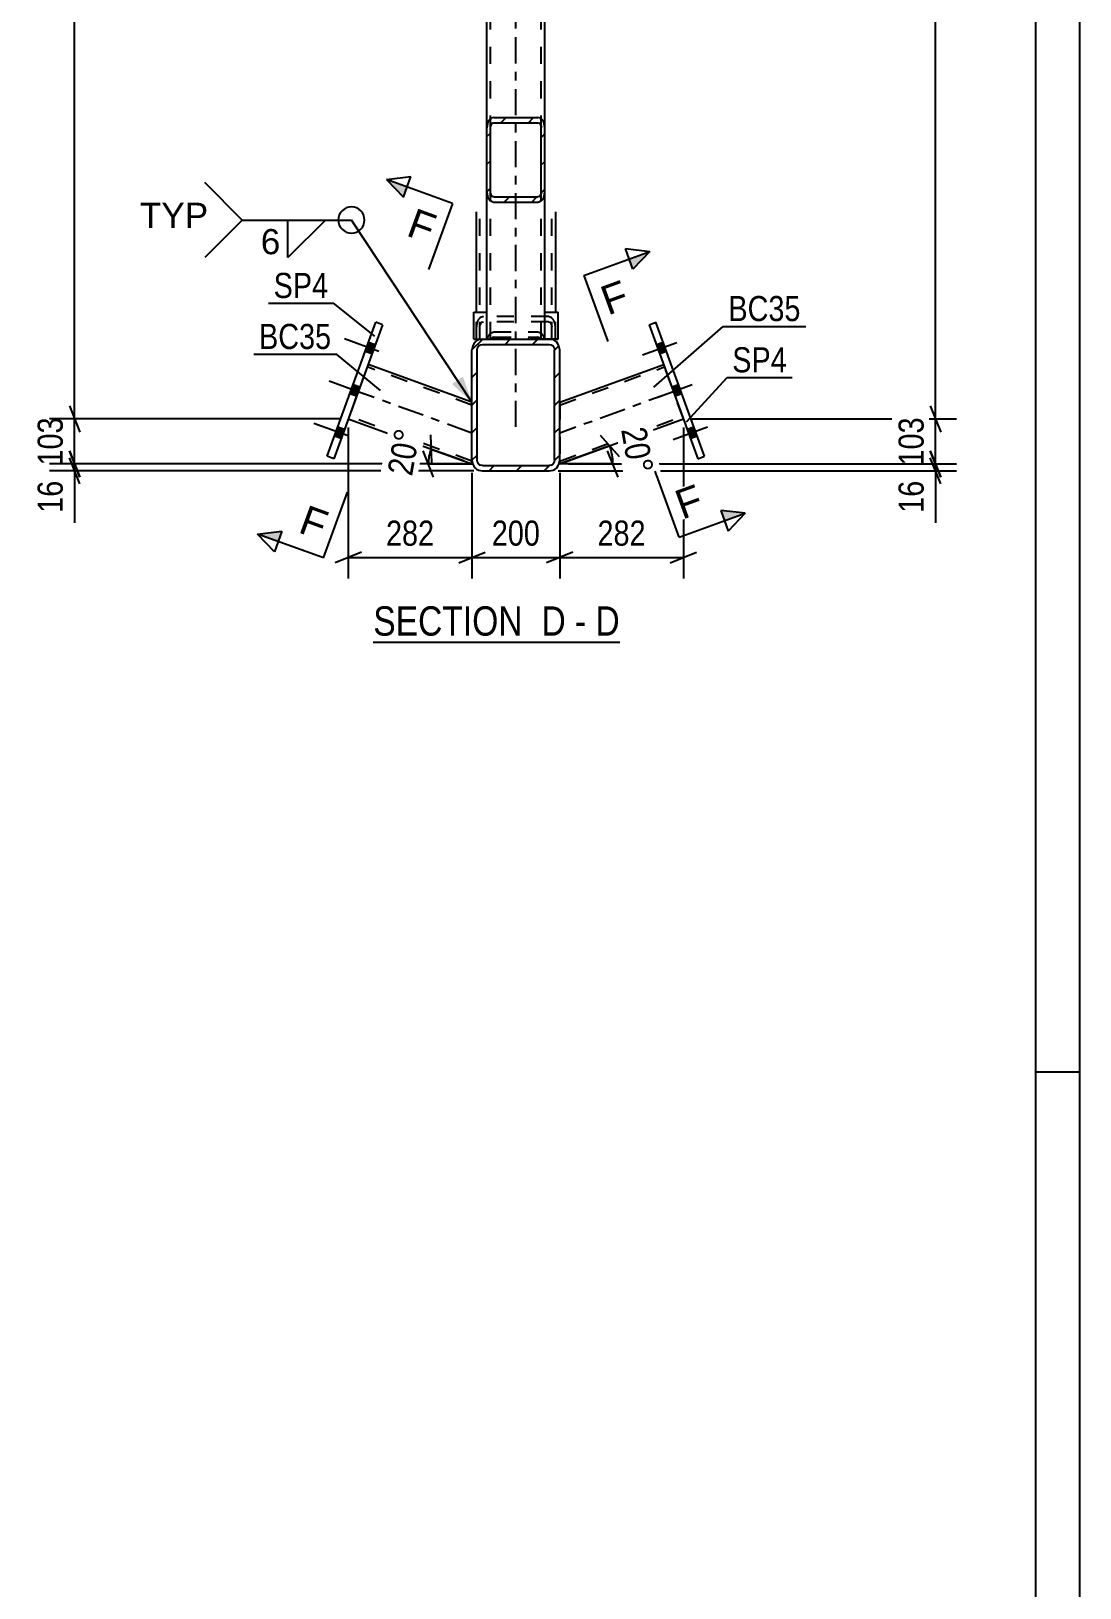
# Model space of a CAD drawing. Header units: millimetres. Extents: x -51 to 790, y -418 to 176.
# Drawn here: x 670.4 to 789.9, y -179.1 to -1.7 of the extents above; entities that cross this region are included whole.
import ezdxf

# ---------------------------------------------------------------- set-up
doc = ezdxf.new("R2010")
doc.units = ezdxf.units.MM
doc.linetypes.add('DXK_LINE_DOT2', pattern=[3.9198, 1.9599, -1.9599])
doc.linetypes.add('DXK_LINE_DOT3', pattern=[5.9187, 2.979, -0.9799, 0.9799, -0.9799])
doc.styles.add('Arial', font='ARIAL.TTF', dxfattribs={"height": 0.2})
doc.styles.add('Arial Narrow', font='ARIALN.TTF', dxfattribs={"height": 0.2})

# ---------------------------------------------------------------- blocks, each defined once
blk = doc.blocks.new('Unknown-389637219-15102')
at = {"color": 5, "linetype": 'Continuous'}
for p, q in [((789.86, -418.34), (789.86, 175.66)), ((784.86, -413.34), (784.86, 170.66)), ((789.86, -120.34), (784.86, -120.34))]:
    blk.add_line(p, q, dxfattribs=at)
blk = doc.blocks.new('Unknown-389637219-15 - 24561')
at = {"color": 6, "linetype": 'Continuous'}
blk.add_line((709.38, -71.35), (737.45, -71.35), dxfattribs=at)
at = {"color": 0, "linetype": 'Continuous'}
for points in [[(727.49, -70.6), (727.49, -67.1), (709.38, -67.1), (709.38, -70.6)], [(731.3, -70.6), (731.3, -67.1), (728.54, -67.1), (728.54, -70.6)], [(733.63, -70.6), (733.63, -67.1), (732.35, -67.1), (732.35, -70.6)], [(737.45, -70.6), (737.45, -67.1), (734.68, -67.1), (734.68, -70.6)]]:
    blk.add_wipeout(points, dxfattribs=at)
at = {"color": 7, "linetype": 'Continuous', "style": 'Arial Narrow'}
for s, p in [('SECTION ', (709.38, -70.6)), ('D', (728.54, -70.6)), ('D', (734.68, -70.6)), ('-', (732.35, -70.6))]:
    blk.add_text(s, height=3.34, dxfattribs=at).set_placement(p)
blk = doc.blocks.new('Part-389637219-24583 - 24561')
at = {"color": 2, "linetype": 'Continuous'}
for p, q in [((721.12, -33.74), (721.12, -22.29)), ((730.12, -22.29), (730.12, -33.74))]:
    blk.add_line(p, q, dxfattribs=at)
at = {"color": 7, "linetype": 'DXK_LINE_DOT2'}
for p, q in [((721.52, -36.82), (721.52, -22.29)), ((729.72, -36.82), (729.72, -22.29)), ((721.12, -36.82), (721.12, -33.74)), ((721.18, -34.96), (721.12, -35.41)), ((721.52, -35.41), (721.55, -35.19)), ((721.92, -34.24), (721.61, -34.33)), ((721.76, -34.87), (721.92, -34.83)), ((729.32, -34.24), (721.92, -34.24)), ((729.32, -34.83), (721.92, -34.83)), ((729.62, -34.33), (729.32, -34.24)), ((729.32, -34.83), (729.47, -34.87)), ((729.69, -35.19), (729.72, -35.41)), ((730.12, -35.41), (730.06, -34.96)), ((730.12, -36.82), (730.12, -33.74)), ((721.12, -36.82), (730.12, -36.82))]:
    blk.add_line(p, q, dxfattribs=at)
for centre, radius, start, end in [((722.21, -35.21), 1.06, 124.4664, 166.7051), ((722.07, -35.31), 0.532, 124.4664, 166.7051), ((729.17, -35.31), 0.532, 13.2949, 55.5336), ((729.02, -35.21), 1.06, 13.2949, 55.5336)]:
    blk.add_arc(centre, radius, start, end, dxfattribs=at)
blk = doc.blocks.new('Part-389637219-24562 - 24561')
at = {"linetype": 'Continuous'}
h = blk.add_hatch(dxfattribs=at)
h.set_pattern_fill('', scale=0.7, style=0, pattern_type=0)
h.set_pattern_definition([(45, (722.3176, -20.0292), (-1.57154, 1.57154), [])])
h.paths.add_polyline_path([(722.32, -12.73), (722.32, -20.03), (722.38, -20.48), (722.55, -20.85), (722.81, -21.11), (723.12, -21.2), (728.12, -21.2), (728.42, -21.11), (728.68, -20.85), (728.86, -20.48), (728.92, -20.03), (728.92, -12.73), (728.86, -12.28), (728.68, -11.91), (728.42, -11.65), (728.12, -11.56), (723.12, -11.56), (722.81, -11.65), (722.55, -11.91), (722.38, -12.28)])
h.paths.add_polyline_path([(722.83, -12.32), (722.96, -12.19), (723.12, -12.15), (728.12, -12.15), (728.27, -12.19), (728.4, -12.32), (728.49, -12.51), (728.52, -12.73), (728.52, -20.03), (728.49, -20.25), (728.4, -20.44), (728.27, -20.57), (728.12, -20.61), (723.12, -20.61), (722.96, -20.57), (722.83, -20.44), (722.75, -20.25), (722.72, -20.03), (722.72, -12.73), (722.75, -12.51)])
at = {"color": 2, "linetype": 'Continuous'}
for p, q in [((722.38, -12.28), (722.32, -12.73)), ((723.12, -11.56), (722.81, -11.65)), ((722.96, -12.19), (723.12, -12.15)), ((723.12, -11.56), (728.12, -11.56)), ((723.12, -12.15), (728.12, -12.15)), ((728.42, -11.65), (728.12, -11.56)), ((728.12, -12.15), (728.27, -12.19)), ((728.92, -12.73), (728.86, -12.28)), ((722.32, -20.03), (722.32, -12.73)), ((722.72, -12.73), (722.75, -12.51)), ((722.72, -20.03), (722.72, -12.73)), ((728.49, -12.51), (728.52, -12.73)), ((728.52, -20.03), (728.52, -12.73)), ((728.92, -20.03), (728.92, -12.73)), ((722.32, -36.82), (722.32, -20.03)), ((722.32, -20.03), (722.38, -20.48)), ((722.75, -20.25), (722.72, -20.03)), ((722.81, -21.11), (723.12, -21.2)), ((723.12, -20.61), (722.96, -20.57)), ((723.12, -20.61), (728.12, -20.61)), ((723.12, -21.2), (728.12, -21.2)), ((728.27, -20.57), (728.12, -20.61)), ((728.12, -21.2), (728.42, -21.11)), ((728.52, -20.03), (728.49, -20.25)), ((728.86, -20.48), (728.92, -20.03)), ((728.92, -36.82), (728.92, -20.03))]:
    blk.add_line(p, q, dxfattribs=at)
at = {"color": 7, "linetype": 'DXK_LINE_DOT2'}
for p, q in [((722.32, -20.03), (722.32, -12.73)), ((722.72, -36.82), (722.72, -12.73)), ((728.52, -36.82), (728.52, -12.73)), ((728.92, -20.03), (728.92, -12.73)), ((728.92, -36.82), (722.32, -36.82)), ((722.36, -36.82), (722.38, -36.72)), ((722.8, -36.82), (722.81, -36.8)), ((722.81, -36.08), (723.12, -35.99)), ((722.81, -36.8), (722.83, -36.75)), ((722.96, -36.62), (722.83, -36.75)), ((723.12, -36.58), (722.96, -36.62)), ((723.12, -35.99), (728.12, -35.99)), ((723.12, -36.58), (728.12, -36.58)), ((728.12, -35.99), (728.42, -36.08)), ((728.27, -36.62), (728.12, -36.58)), ((728.4, -36.75), (728.27, -36.62)), ((728.43, -36.82), (728.4, -36.75)), ((728.86, -36.72), (728.87, -36.82))]:
    blk.add_line(p, q, dxfattribs=at)
at = {"color": 2, "linetype": 'Continuous'}
for centre, radius, start, end in [((723.41, -12.53), 1.06, 124.4664, 166.7051), ((723.27, -12.63), 0.532, 124.4664, 166.7051), ((727.97, -12.63), 0.532, 13.2949, 55.5336), ((727.82, -12.53), 1.06, 13.2949, 55.5336), ((723.41, -20.23), 1.06, 193.2949, 235.5336), ((723.27, -20.13), 0.532, 193.2949, 235.5336), ((727.97, -20.13), 0.532, 304.4664, 346.7051), ((727.82, -20.23), 1.06, 304.4664, 346.7051)]:
    blk.add_arc(centre, radius, start, end, dxfattribs=at)
at = {"color": 7, "linetype": 'DXK_LINE_DOT2'}
for centre, start, end in [((723.41, -36.96), 124.4664, 166.7051), ((727.82, -36.96), 13.2949, 55.5336)]:
    blk.add_arc(centre, 1.06, start, end, dxfattribs=at)
blk = doc.blocks.new('Part-389637219-24640 - 24561')
at = {"linetype": 'Continuous'}
h = blk.add_hatch(dxfattribs=at)
h.set_pattern_fill('', scale=0.7, style=0, pattern_type=0)
h.set_pattern_definition([(45, (720.6176, -50.6203), (-1.57154, 1.57154), [])])
h.paths.add_polyline_path([(720.62, -38.02), (720.62, -50.62), (720.71, -51.08), (720.97, -51.47), (721.36, -51.73), (721.82, -51.82), (729.42, -51.82), (729.88, -51.73), (730.27, -51.47), (730.53, -51.08), (730.62, -50.62), (730.62, -38.02), (730.53, -37.56), (730.27, -37.17), (729.88, -36.91), (729.42, -36.82), (721.82, -36.82), (721.36, -36.91), (720.97, -37.17), (720.71, -37.56)])
h.paths.add_polyline_path([(721.39, -37.6), (721.59, -37.47), (721.82, -37.42), (729.42, -37.42), (729.65, -37.47), (729.84, -37.6), (729.97, -37.79), (730.02, -38.02), (730.02, -50.62), (729.97, -50.85), (729.84, -51.04), (729.65, -51.17), (729.42, -51.22), (721.82, -51.22), (721.59, -51.17), (721.39, -51.04), (721.26, -50.85), (721.22, -50.62), (721.22, -38.02), (721.26, -37.79)])
at = {"color": 2, "linetype": 'Continuous'}
for p, q in [((721.82, -36.82), (721.36, -36.91)), ((721.82, -36.82), (729.42, -36.82)), ((729.88, -36.91), (729.42, -36.82)), ((720.71, -37.56), (720.62, -38.02)), ((720.62, -50.62), (720.62, -38.02)), ((721.22, -38.02), (721.26, -37.79)), ((721.22, -50.62), (721.22, -38.02)), ((721.59, -37.47), (721.82, -37.42)), ((721.82, -37.42), (729.42, -37.42)), ((729.42, -37.42), (729.65, -37.47)), ((729.97, -37.79), (730.02, -38.02)), ((730.02, -50.62), (730.02, -38.02)), ((730.62, -38.02), (730.53, -37.56)), ((730.62, -50.62), (730.62, -38.02)), ((720.62, -50.62), (720.71, -51.08)), ((721.26, -50.85), (721.22, -50.62)), ((721.82, -51.22), (721.59, -51.17)), ((721.82, -51.22), (729.42, -51.22)), ((729.65, -51.17), (729.42, -51.22)), ((730.02, -50.62), (729.97, -50.85)), ((730.53, -51.08), (730.62, -50.62)), ((721.36, -51.73), (721.82, -51.82)), ((721.82, -51.82), (729.42, -51.82)), ((729.42, -51.82), (729.88, -51.73))]:
    blk.add_line(p, q, dxfattribs=at)
for centre, radius, start, end in [((721.82, -38.02), 1.2, 112.5, 157.5), ((729.42, -38.02), 1.2, 22.5, 67.5), ((721.82, -38.02), 0.6, 112.5, 157.5), ((729.42, -38.02), 0.6, 22.5, 67.5), ((721.82, -50.62), 1.2, 202.5, 247.5), ((721.82, -50.62), 0.6, 202.5, 247.5), ((729.42, -50.62), 0.6, 292.5, 337.5), ((729.42, -50.62), 1.2, 292.5, 337.5)]:
    blk.add_arc(centre, radius, start, end, dxfattribs=at)
blk = doc.blocks.new('Part-389637219-24576 - 24561')
at = {"color": 7, "linetype": 'DXK_LINE_DOT3'}
blk.add_line((725.62, -46.82), (725.62, 117.68), dxfattribs=at)
at = {"color": 7, "linetype": 'DXK_LINE_DOT2'}
for p, q in [((728.92, 107.68), (722.32, 107.68)), ((722.32, 83.59), (722.32, 107.68)), ((722.72, -36.82), (722.72, 107.68)), ((728.52, -36.82), (728.52, 107.68)), ((728.92, 83.59), (728.92, 107.68)), ((722.32, -36.82), (722.32, -12.73)), ((728.92, -36.82), (728.92, -12.73)), ((722.32, -36.82), (728.92, -36.82))]:
    blk.add_line(p, q, dxfattribs=at)
at = {"color": 2, "linetype": 'Continuous'}
for p, q in [((722.32, -12.73), (722.32, 83.59)), ((728.92, -12.73), (728.92, 83.59))]:
    blk.add_line(p, q, dxfattribs=at)
blk = doc.blocks.new('Part-389637219-24581 - 24561')
at = {"color": 7, "linetype": 'DXK_LINE_DOT2'}
for p, q in [((708.78, -39.7), (706.52, -45.9)), ((720.62, -44.33), (708.68, -39.98)), ((720.62, -44.06), (720.62, -44.01)), ((720.62, -50.64), (720.62, -44.01)), ((720.62, -50.72), (706.62, -45.62))]:
    blk.add_line(p, q, dxfattribs=at)
at = {"color": 2, "linetype": 'Continuous'}
for p, q in [((720.62, -44.01), (708.78, -39.7)), ((706.52, -45.9), (720.62, -51.03)), ((720.62, -50.64), (720.62, -50.62)), ((720.62, -51.03), (720.62, -50.64))]:
    blk.add_line(p, q, dxfattribs=at)
at = {"color": 7, "linetype": 'DXK_LINE_DOT3'}
blk.add_line((720.62, -47.52), (707.65, -42.8), dxfattribs=at)
blk = doc.blocks.new('Part-389637219-24611 - 24561')
at = {"color": 2, "linetype": 'Continuous'}
for p, q in [((730.62, -44.01), (742.46, -39.7)), ((730.62, -51.03), (744.71, -45.9)), ((730.62, -50.99), (730.62, -50.62)), ((730.62, -50.99), (730.62, -51.03))]:
    blk.add_line(p, q, dxfattribs=at)
at = {"color": 7, "linetype": 'DXK_LINE_DOT2'}
for p, q in [((730.62, -44.33), (742.56, -39.98)), ((744.71, -45.9), (742.46, -39.7)), ((730.62, -44.06), (730.62, -44.01)), ((730.62, -44.01), (730.62, -50.62)), ((730.62, -50.72), (744.61, -45.62))]:
    blk.add_line(p, q, dxfattribs=at)
at = {"color": 7, "linetype": 'DXK_LINE_DOT3'}
blk.add_line((743.58, -42.8), (730.62, -47.52), dxfattribs=at)
blk = doc.blocks.new('Part-389637219-24613 - 24561')
at = {"color": 2, "linetype": 'Continuous'}
for p, q in [((704.12, -50.16), (709.68, -34.89)), ((710.43, -35.17), (704.87, -50.44)), ((710.43, -35.17), (709.68, -34.89)), ((704.87, -50.44), (704.12, -50.16))]:
    blk.add_line(p, q, dxfattribs=at)
blk = doc.blocks.new('Part-389637219-24614 - 24561')
at = {"color": 2, "linetype": 'Continuous'}
for p, q in [((740.81, -35.17), (741.56, -34.89)), ((740.81, -35.17), (746.36, -50.44)), ((747.11, -50.16), (741.56, -34.89)), ((746.36, -50.44), (747.11, -50.16))]:
    blk.add_line(p, q, dxfattribs=at)
blk = doc.blocks.new('Bolt-389637219-24743 - 24561')
at = {"linetype": 'Continuous'}
for points in [[(709.22, -38.5), (709.59, -37.47), (708.84, -37.2), (708.46, -38.23)], [(709.22, -38.5), (709.59, -37.47), (708.84, -37.2), (708.46, -38.23)], [(709.22, -38.5), (709.59, -37.47), (708.84, -37.2), (708.46, -38.23)], [(707.46, -43.32), (707.84, -42.29), (707.09, -42.01), (706.71, -43.05)], [(707.46, -43.32), (707.84, -42.29), (707.09, -42.01), (706.71, -43.05)], [(705.71, -48.14), (706.09, -47.1), (705.33, -46.83), (704.96, -47.86)], [(705.71, -48.14), (706.09, -47.1), (705.33, -46.83), (704.96, -47.86)], [(705.71, -48.14), (706.09, -47.1), (705.33, -46.83), (704.96, -47.86)]]:
    blk.add_hatch(color=1, dxfattribs=at).paths.add_polyline_path(points)
at = {"color": 1, "linetype": 'Continuous'}
for p, q in [((710.01, -38.21), (706.11, -36.79)), ((710.01, -38.21), (706.11, -36.79)), ((710.01, -38.21), (706.11, -36.79)), ((709.59, -37.47), (708.84, -37.2)), ((709.59, -37.47), (708.84, -37.2)), ((709.59, -37.47), (708.84, -37.2)), ((709.22, -38.5), (708.46, -38.23)), ((709.22, -38.5), (708.46, -38.23)), ((709.22, -38.5), (708.46, -38.23)), ((708.26, -43.03), (704.36, -41.61)), ((708.26, -43.03), (704.36, -41.61)), ((707.84, -42.29), (707.09, -42.01)), ((707.84, -42.29), (707.09, -42.01)), ((707.46, -43.32), (706.71, -43.05)), ((707.46, -43.32), (706.71, -43.05)), ((706.51, -47.84), (702.61, -46.42)), ((706.51, -47.84), (702.61, -46.42)), ((706.51, -47.84), (702.61, -46.42)), ((705.71, -48.14), (704.96, -47.86)), ((705.71, -48.14), (704.96, -47.86)), ((705.71, -48.14), (704.96, -47.86)), ((706.09, -47.1), (705.33, -46.83)), ((706.09, -47.1), (705.33, -46.83)), ((706.09, -47.1), (705.33, -46.83))]:
    blk.add_line(p, q, dxfattribs=at)
blk = doc.blocks.new('Part-389637219-24638 - 24561')
at = {"color": 2, "linetype": 'Continuous'}
for p, q in [((720.82, -36.82), (720.82, -33.74)), ((720.82, -33.74), (722.32, -33.74)), ((720.82, -36.82), (720.82, -36.82)), ((720.82, -36.82), (721.82, -36.82))]:
    blk.add_line(p, q, dxfattribs=at)
at = {"color": 7, "linetype": 'DXK_LINE_DOT2'}
for p, q in [((720.82, -33.74), (722.32, -33.74)), ((722.32, -36.82), (722.32, -33.74)), ((720.82, -36.82), (722.32, -36.82)), ((720.82, -36.82), (720.82, -36.82)), ((721.82, -36.82), (722.32, -36.82)), ((722.32, -36.82), (722.32, -36.82))]:
    blk.add_line(p, q, dxfattribs=at)
blk = doc.blocks.new('Part-389637219-24639 - 24561')
at = {"color": 2, "linetype": 'Continuous'}
for p, q in [((728.92, -33.74), (730.42, -33.74)), ((730.42, -36.82), (730.42, -33.74)), ((730.42, -36.82), (729.42, -36.82)), ((730.42, -36.82), (730.42, -36.82))]:
    blk.add_line(p, q, dxfattribs=at)
at = {"color": 7, "linetype": 'DXK_LINE_DOT2'}
for p, q in [((728.92, -36.82), (728.92, -33.74)), ((728.92, -33.74), (730.42, -33.74)), ((729.42, -36.82), (728.92, -36.82)), ((728.92, -36.82), (728.92, -36.82)), ((728.92, -36.82), (730.42, -36.82)), ((730.42, -36.82), (730.42, -36.82))]:
    blk.add_line(p, q, dxfattribs=at)
blk = doc.blocks.new('Bolt-389637219-24744 - 24561')
at = {"linetype": 'Continuous'}
for points in [[(742.77, -38.23), (742.4, -37.2), (741.64, -37.47), (742.02, -38.5)], [(742.77, -38.23), (742.4, -37.2), (741.64, -37.47), (742.02, -38.5)], [(742.77, -38.23), (742.4, -37.2), (741.64, -37.47), (742.02, -38.5)], [(744.52, -43.05), (744.15, -42.01), (743.4, -42.29), (743.77, -43.32)], [(744.52, -43.05), (744.15, -42.01), (743.4, -42.29), (743.77, -43.32)], [(746.28, -47.86), (745.9, -46.83), (745.15, -47.1), (745.53, -48.14)], [(746.28, -47.86), (745.9, -46.83), (745.15, -47.1), (745.53, -48.14)], [(746.28, -47.86), (745.9, -46.83), (745.15, -47.1), (745.53, -48.14)]]:
    blk.add_hatch(color=1, dxfattribs=at).paths.add_polyline_path(points)
at = {"color": 1, "linetype": 'Continuous'}
for p, q in [((743.95, -37.22), (740.05, -38.64)), ((743.95, -37.22), (740.05, -38.64)), ((743.95, -37.22), (740.05, -38.64)), ((742.4, -37.2), (741.64, -37.47)), ((742.4, -37.2), (741.64, -37.47)), ((742.4, -37.2), (741.64, -37.47)), ((742.77, -38.23), (742.02, -38.5)), ((742.77, -38.23), (742.02, -38.5)), ((742.77, -38.23), (742.02, -38.5)), ((745.7, -42.03), (741.8, -43.45)), ((745.7, -42.03), (741.8, -43.45)), ((744.15, -42.01), (743.4, -42.29)), ((744.15, -42.01), (743.4, -42.29)), ((744.52, -43.05), (743.77, -43.32)), ((744.52, -43.05), (743.77, -43.32)), ((747.45, -46.85), (743.55, -48.27)), ((747.45, -46.85), (743.55, -48.27)), ((747.45, -46.85), (743.55, -48.27)), ((745.9, -46.83), (745.15, -47.1)), ((745.9, -46.83), (745.15, -47.1)), ((745.9, -46.83), (745.15, -47.1)), ((746.28, -47.86), (745.53, -48.14)), ((746.28, -47.86), (745.53, -48.14)), ((746.28, -47.86), (745.53, -48.14))]:
    blk.add_line(p, q, dxfattribs=at)
blk = doc.blocks.new('StraightDimension-389637219-36497 - 24561')
at = {"color": 7, "linetype": 'Continuous'}
for p, q in [((705.52, -45.9), (672.51, -45.9)), ((674.76, -44.4), (675.96, -47.4)), ((675.36, -51.03), (675.36, -45.9)), ((675.96, -52.53), (674.76, -49.53)), ((719.62, -51.03), (672.51, -51.03))]:
    blk.add_line(p, q, dxfattribs=at)
at = {"color": 0}
blk.add_wipeout([(674.61, -45.13), (670.41, -45.13), (670.41, -51.81), (674.61, -51.81)], dxfattribs=at)
at = {"color": 3, "style": 'Arial Narrow'}
blk.add_text('103', height=2.863, rotation=90.0002, dxfattribs=at).set_placement((674.01, -51.21))
blk = doc.blocks.new('StraightDimension-389637219-29532 - 24561')
at = {"color": 7, "linetype": 'Continuous'}
for p, q in [((706.52, -46.9), (706.52, -64.1)), ((720.62, -52.03), (720.62, -64.1)), ((708.02, -61.1), (705.02, -62.3)), ((706.52, -61.7), (720.62, -61.7)), ((719.12, -62.3), (722.12, -61.1))]:
    blk.add_line(p, q, dxfattribs=at)
at = {"color": 0}
blk.add_wipeout([(716.91, -60.95), (716.91, -56.75), (710.23, -56.75), (710.23, -60.95)], dxfattribs=at)
at = {"color": 3, "style": 'Arial Narrow'}
blk.add_text('282', height=2.863, dxfattribs=at).set_placement((710.83, -60.35))
blk = doc.blocks.new('StraightDimension-389637219-36496 - 24561')
at = {"color": 7, "linetype": 'Continuous'}
for p, q in [((719.62, 117.24), (672.51, 117.24)), ((675.96, 115.74), (674.76, 118.74)), ((675.36, -45.9), (675.36, 117.24)), ((705.52, -45.9), (672.51, -45.9)), ((674.76, -44.4), (675.96, -47.4))]:
    blk.add_line(p, q, dxfattribs=at)
at = {"color": 0}
blk.add_wipeout([(674.61, 39.92), (670.41, 39.92), (670.41, 31.41), (674.61, 31.41)], dxfattribs=at)
at = {"color": 3, "style": 'Arial Narrow'}
blk.add_text('3263', height=2.863, rotation=90.0002, dxfattribs=at).set_placement((674.01, 32.01))
blk = doc.blocks.new('StraightDimension-389637219-29530 - 24561')
at = {"color": 7, "linetype": 'Continuous'}
for p, q in [((744.71, -46.9), (744.71, -64.1)), ((730.62, -52.03), (730.62, -64.1)), ((732.12, -61.1), (729.12, -62.3)), ((730.62, -61.7), (744.71, -61.7)), ((743.21, -62.3), (746.21, -61.1))]:
    blk.add_line(p, q, dxfattribs=at)
at = {"color": 0}
blk.add_wipeout([(741.01, -60.95), (741.01, -56.75), (734.32, -56.75), (734.32, -60.95)], dxfattribs=at)
at = {"color": 3, "style": 'Arial Narrow'}
blk.add_text('282', height=2.863, dxfattribs=at).set_placement((734.92, -60.35))
blk = doc.blocks.new('StraightDimension-389637219-29531 - 24561')
at = {"color": 7, "linetype": 'Continuous'}
for p, q in [((720.62, -52.03), (720.62, -64.1)), ((730.62, -52.03), (730.62, -64.1)), ((719.12, -62.3), (722.12, -61.1)), ((720.62, -61.7), (730.62, -61.7)), ((732.12, -61.1), (729.12, -62.3))]:
    blk.add_line(p, q, dxfattribs=at)
at = {"color": 0}
blk.add_wipeout([(728.96, -60.95), (728.96, -56.75), (722.28, -56.75), (722.28, -60.95)], dxfattribs=at)
at = {"color": 3, "style": 'Arial Narrow'}
blk.add_text('200', height=2.863, dxfattribs=at).set_placement((722.88, -60.35))
blk = doc.blocks.new('StraightDimension-389637219-36498 - 24561')
at = {"color": 7, "linetype": 'Continuous'}
for p, q in [((674.76, -49.53), (675.96, -52.53)), ((719.62, -51.03), (672.51, -51.03)), ((675.96, -53.32), (674.76, -50.32)), ((675.36, -51.82), (675.36, -51.03)), ((720.82, -51.82), (672.51, -51.82))]:
    blk.add_line(p, q, dxfattribs=at)
at = {"color": 0}
blk.add_wipeout([(674.61, -52.35), (670.41, -52.35), (670.41, -57.2), (674.61, -57.2)], dxfattribs=at)
at = {"color": 7, "linetype": 'Continuous'}
blk.add_line((675.36, -51.82), (675.36, -57.73), dxfattribs=at)
blk.add_line((675.36, -51.82), (675.36, -57.73), dxfattribs=at)
at = {"color": 3, "style": 'Arial Narrow'}
blk.add_text('16', height=2.863, rotation=90.0002, dxfattribs=at).set_placement((674.01, -56.6))
blk = doc.blocks.new('StraightDimension-389637219-39623 - 24561')
at = {"color": 7, "linetype": 'Continuous'}
for p, q in [((731.62, 117.24), (775.82, 117.24)), ((774.02, 115.74), (772.82, 118.74)), ((773.42, -45.9), (773.42, 117.24)), ((745.71, -45.9), (775.82, -45.9)), ((772.82, -44.4), (774.02, -47.4))]:
    blk.add_line(p, q, dxfattribs=at)
at = {"color": 0}
blk.add_wipeout([(772.67, 39.92), (768.47, 39.92), (768.47, 31.41), (772.67, 31.41)], dxfattribs=at)
at = {"color": 3, "style": 'Arial Narrow'}
blk.add_text('3263', height=2.863, rotation=90.0002, dxfattribs=at).set_placement((772.07, 32.01))
blk = doc.blocks.new('StraightDimension-389637219-39624 - 24561')
at = {"color": 7, "linetype": 'Continuous'}
for p, q in [((745.71, -45.9), (775.82, -45.9)), ((772.82, -44.4), (774.02, -47.4)), ((773.42, -51.03), (773.42, -45.9)), ((774.02, -52.53), (772.82, -49.53)), ((731.62, -51.03), (775.82, -51.03))]:
    blk.add_line(p, q, dxfattribs=at)
at = {"color": 0}
blk.add_wipeout([(772.67, -45.13), (768.47, -45.13), (768.47, -51.81), (772.67, -51.81)], dxfattribs=at)
at = {"color": 3, "style": 'Arial Narrow'}
blk.add_text('103', height=2.863, rotation=90.0002, dxfattribs=at).set_placement((772.07, -51.21))
blk = doc.blocks.new('StraightDimension-389637219-39625 - 24561')
at = {"color": 7, "linetype": 'Continuous'}
for p, q in [((772.82, -49.53), (774.02, -52.53)), ((731.62, -51.03), (775.82, -51.03)), ((774.02, -53.32), (772.82, -50.32)), ((773.42, -51.82), (773.42, -51.03)), ((730.42, -51.82), (775.82, -51.82))]:
    blk.add_line(p, q, dxfattribs=at)
at = {"color": 0}
blk.add_wipeout([(772.67, -52.35), (768.47, -52.35), (768.47, -57.2), (772.67, -57.2)], dxfattribs=at)
at = {"color": 7, "linetype": 'Continuous'}
blk.add_line((773.42, -51.82), (773.42, -57.73), dxfattribs=at)
blk.add_line((773.42, -51.82), (773.42, -57.73), dxfattribs=at)
at = {"color": 3, "style": 'Arial Narrow'}
blk.add_text('16', height=2.863, rotation=90.0002, dxfattribs=at).set_placement((772.07, -56.6))
blk = doc.blocks.new('AngleDimension-389637219-39768 - 24561')
at = {"color": 7, "linetype": 'Continuous'}
for p, q in [((715.9, -47.72), (716, -50.95)), ((716.25, -52.53), (715.05, -49.53)), ((719.68, -50.69), (715.95, -49.34)), ((715.95, -49.34), (720.62, -51.03)), ((715.65, -51.03), (720.62, -51.03))]:
    blk.add_line(p, q, dxfattribs=at)
blk.add_arc((720.62, -51.03), 4.97, 160.0001, 180, dxfattribs=at)
at = {"color": 0}
blk.add_wipeout([(715.4, -46.84), (711.26, -46.11), (710.14, -52.47), (714.28, -53.2)], dxfattribs=at)
at = {"color": 3, "style": 'Arial Narrow'}
blk.add_text('20°', height=2.863, rotation=80.0021, dxfattribs=at).set_placement((713.79, -52.5))
blk = doc.blocks.new('AngleDimension-389637219-39784 - 24561')
at = {"color": 7, "linetype": 'Continuous'}
for p, q in [((735.23, -47.76), (737.38, -50.17)), ((736.3, -48.96), (730.62, -51.03)), ((731.56, -50.69), (736.3, -48.96)), ((737.27, -52.53), (736.07, -49.53)), ((736.67, -51.03), (730.62, -51.03))]:
    blk.add_line(p, q, dxfattribs=at)
blk.add_arc((730.62, -51.03), 6.05, 0, 19.9999, dxfattribs=at)
at = {"color": 0}
blk.add_wipeout([(738.02, -53.01), (742.16, -52.28), (741.04, -45.92), (736.9, -46.65)], dxfattribs=at)
at = {"color": 3, "style": 'Arial Narrow'}
blk.add_text('20°', height=2.863, rotation=-80.0021, dxfattribs=at).set_placement((737.6, -47.13))
blk = doc.blocks.new('SectionMark-389637219-30750 - 24561')
at = {"linetype": 'Continuous'}
for points in [[(738.95, -28.85), (738.52, -27.67), (740.87, -26.82)], [(749.38, -57.51), (748.96, -56.33), (751.73, -56.65)]]:
    blk.add_hatch(color=6, dxfattribs=at).paths.add_polyline_path(points)
at = {"color": 6, "linetype": 'Continuous'}
for p, q in [((738.95, -28.85), (738.1, -26.5)), ((738.1, -26.5), (740.87, -26.82)), ((740.87, -26.82), (738.95, -28.85)), ((751.73, -56.65), (748.96, -56.33)), ((748.96, -56.33), (749.81, -58.68)), ((751.73, -56.65), (749.81, -58.68))]:
    blk.add_line(p, q, dxfattribs=at)
at = {"color": 0, "linetype": 'Continuous'}
for points in [[(738.77, -33.17), (737.57, -29.88), (734.89, -30.86), (736.09, -34.14)], [(747.24, -56.43), (746.04, -53.14), (743.36, -54.11), (744.56, -57.4)]]:
    blk.add_wipeout(points, dxfattribs=at)
at = {"color": 6, "linetype": 'Continuous'}
for p, q in [((733.36, -29.55), (740.87, -26.82)), ((733.36, -29.55), (736.09, -37.07)), ((744.22, -59.39), (741.48, -51.87)), ((744.22, -59.39), (751.73, -56.65))]:
    blk.add_line(p, q, dxfattribs=at)
at = {"color": 3, "linetype": 'Continuous', "style": 'Arial'}
for p in [(736.09, -34.14), (744.56, -57.4)]:
    blk.add_text('F', height=3.34, rotation=20.002, dxfattribs=at).set_placement(p)
blk = doc.blocks.new('Mark-389637219-29356 - 24561')
at = {"color": 0}
blk.add_wipeout([(704.24, -32.13), (704.24, -29.13), (698.03, -29.13), (698.03, -32.13)], dxfattribs=at)
blk.add_wipeout([(704.24, -32.13), (704.24, -29.13), (698.03, -29.13), (698.03, -32.13)], dxfattribs=at)
at = {"color": 30, "linetype": 'Continuous'}
for p in [(697.43, -32.73), (709.57, -36.48)]:
    blk.add_line(p, (704.84, -32.73), dxfattribs=at)
at = {"color": 3, "style": 'Arial Narrow'}
blk.add_text('SP4', height=2.863, dxfattribs=at).set_placement((698.03, -32.13))
blk = doc.blocks.new('Mark-389637219-29359 - 24561')
at = {"color": 0}
blk.add_wipeout([(756.48, -40.6), (756.48, -37.6), (750.27, -37.6), (750.27, -40.6)], dxfattribs=at)
blk.add_wipeout([(756.48, -40.6), (756.48, -37.6), (750.27, -37.6), (750.27, -40.6)], dxfattribs=at)
at = {"color": 30, "linetype": 'Continuous'}
for p, q in [((745.04, -46.24), (749.67, -41.2)), ((749.67, -41.2), (757.08, -41.2))]:
    blk.add_line(p, q, dxfattribs=at)
at = {"color": 3, "style": 'Arial Narrow'}
blk.add_text('SP4', height=2.863, dxfattribs=at).set_placement((750.27, -40.6))
blk = doc.blocks.new('WeldMark-389637219-38874 - 24561')
at = {"linetype": 'Continuous'}
blk.add_hatch(color=30, dxfattribs=at).paths.add_polyline_path([(719.59, -41.09), (720.62, -44.01), (718.34, -41.92)])
at = {"color": 3, "linetype": 'Continuous'}
for q in [(690.18, -18.96), (690.18, -27.53)]:
    blk.add_line((694.46, -23.24), q, dxfattribs=at)
at = {"color": 30, "linetype": 'Continuous'}
blk.add_line((720.62, -44.01), (706.89, -23.24), dxfattribs=at)
at = {"color": 3, "linetype": 'Continuous'}
for start, end in [(90, 270), (270, 90)]:
    blk.add_arc((706.89, -23.24), 1.5, start, end, dxfattribs=at)
at = {"color": 0}
blk.add_wipeout([(698.99, -27.34), (698.99, -23.94), (696.36, -23.94), (696.36, -27.34)], dxfattribs=at)
at = {"color": 30, "linetype": 'Continuous'}
blk.add_line((694.46, -23.24), (706.89, -23.24), dxfattribs=at)
at = {"color": 3, "linetype": 'Continuous'}
for p, q in [((699.64, -23.24), (703.93, -23.24)), ((703.93, -23.24), (699.64, -27.53)), ((699.64, -27.53), (699.64, -23.24))]:
    blk.add_line(p, q, dxfattribs=at)
at = {"color": 3, "style": 'Arial'}
blk.add_text('6', height=2.87, dxfattribs=at).set_placement((696.56, -27.14))
at = {"color": 0, "linetype": 'Continuous'}
blk.add_wipeout([(690.56, -24.14), (690.56, -21.14), (682.79, -21.14), (682.79, -24.14)], dxfattribs=at)
blk.add_wipeout([(690.56, -24.14), (690.56, -21.14), (682.79, -21.14), (682.79, -24.14)], dxfattribs=at)
at = {"color": 3, "linetype": 'Continuous', "style": 'Arial'}
blk.add_text('TYP', height=2.865, dxfattribs=at).set_placement((682.79, -24.14))
blk = doc.blocks.new('Mark-389637219-29344 - 24561')
at = {"color": 0}
blk.add_wipeout([(704.59, -37.94), (704.59, -34.94), (696.37, -34.94), (696.37, -37.94)], dxfattribs=at)
blk.add_wipeout([(704.59, -37.94), (704.59, -34.94), (696.37, -34.94), (696.37, -37.94)], dxfattribs=at)
at = {"color": 30, "linetype": 'Continuous'}
for p in [(695.77, -38.54), (710.22, -42.67)]:
    blk.add_line(p, (705.19, -38.54), dxfattribs=at)
at = {"color": 3, "style": 'Arial Narrow'}
blk.add_text('BC35', height=2.863, dxfattribs=at).set_placement((696.37, -37.94))
blk = doc.blocks.new('Mark-389637219-29350 - 24561')
at = {"color": 0}
blk.add_wipeout([(758.05, -34.76), (758.05, -31.76), (749.83, -31.76), (749.83, -34.76)], dxfattribs=at)
blk.add_wipeout([(758.05, -34.76), (758.05, -31.76), (749.83, -31.76), (749.83, -34.76)], dxfattribs=at)
at = {"color": 30, "linetype": 'Continuous'}
for p, q in [((741.32, -42.29), (749.23, -35.36)), ((749.23, -35.36), (758.65, -35.36))]:
    blk.add_line(p, q, dxfattribs=at)
at = {"color": 3, "style": 'Arial Narrow'}
blk.add_text('BC35', height=2.863, dxfattribs=at).set_placement((749.83, -34.76))
blk = doc.blocks.new('SectionMark-389637219-30749 - 24561')
at = {"linetype": 'Continuous'}
for points in [[(713.24, -19.47), (712.82, -20.65), (710.89, -18.62)], [(698.97, -58.7), (698.54, -59.87), (696.19, -59.02)]]:
    blk.add_hatch(color=6, dxfattribs=at).paths.add_polyline_path(points)
at = {"color": 6, "linetype": 'Continuous'}
for p, q in [((710.89, -18.62), (713.67, -18.3)), ((710.89, -18.62), (712.82, -20.65)), ((712.82, -20.65), (713.67, -18.3)), ((696.19, -59.02), (698.97, -58.7)), ((698.11, -61.05), (696.19, -59.02)), ((698.97, -58.7), (698.11, -61.05))]:
    blk.add_line(p, q, dxfattribs=at)
at = {"color": 0, "linetype": 'Continuous'}
for points in [[(715.68, -25.95), (716.87, -22.66), (714.19, -21.68), (713, -24.97)], [(703.37, -59.77), (704.56, -56.48), (701.88, -55.5), (700.69, -58.79)]]:
    blk.add_wipeout(points, dxfattribs=at)
at = {"color": 6, "linetype": 'Continuous'}
for p, q in [((718.41, -21.36), (710.89, -18.62)), ((718.41, -21.36), (715.68, -28.87)), ((703.71, -61.75), (706.44, -54.24)), ((703.71, -61.75), (696.19, -59.02))]:
    blk.add_line(p, q, dxfattribs=at)
at = {"color": 3, "linetype": 'Continuous', "style": 'Arial'}
for p in [(713, -24.97), (700.69, -58.79)]:
    blk.add_text('F', height=3.34, rotation=-20.002, dxfattribs=at).set_placement(p)

msp = doc.modelspace()

# ---------------------------------------------------------------- block references
for name in ['Unknown-389637219-15102', 'Part-389637219-24576 - 24561', 'Part-389637219-24562 - 24561', 'Part-389637219-24583 - 24561', 'Part-389637219-24613 - 24561', 'Part-389637219-24638 - 24561', 'Part-389637219-24639 - 24561', 'Part-389637219-24614 - 24561', 'Bolt-389637219-24743 - 24561', 'Part-389637219-24640 - 24561', 'Bolt-389637219-24744 - 24561', 'Part-389637219-24581 - 24561', 'Part-389637219-24611 - 24561']:
    msp.add_blockref(name, (0, 0))

# ---------------------------------------------------------------- next in the draw order: block references
for name in ['StraightDimension-389637219-36497 - 24561', 'StraightDimension-389637219-29530 - 24561', 'Unknown-389637219-15 - 24561']:
    msp.add_blockref(name, (0, 0))

# ---------------------------------------------------------------- next in the draw order: block references
for name in ['StraightDimension-389637219-39623 - 24561', 'StraightDimension-389637219-29532 - 24561']:
    msp.add_blockref(name, (0, 0))

# ---------------------------------------------------------------- next in the draw order: block references
for name in ['StraightDimension-389637219-36496 - 24561', 'StraightDimension-389637219-29531 - 24561']:
    msp.add_blockref(name, (0, 0))

# ---------------------------------------------------------------- next in the draw order: block references
for name in ['Mark-389637219-29356 - 24561', 'StraightDimension-389637219-39624 - 24561', 'StraightDimension-389637219-36498 - 24561']:
    msp.add_blockref(name, (0, 0))

# ---------------------------------------------------------------- next in the draw order: block references
for name in ['WeldMark-389637219-38874 - 24561', 'AngleDimension-389637219-39768 - 24561', 'StraightDimension-389637219-39625 - 24561']:
    msp.add_blockref(name, (0, 0))

# ---------------------------------------------------------------- next in the draw order: block references
for name in ['Mark-389637219-29344 - 24561', 'AngleDimension-389637219-39784 - 24561']:
    msp.add_blockref(name, (0, 0))

# ---------------------------------------------------------------- next in the draw order: block references
for name in ['SectionMark-389637219-30749 - 24561', 'SectionMark-389637219-30750 - 24561']:
    msp.add_blockref(name, (0, 0))

# ---------------------------------------------------------------- next in the draw order: block references
msp.add_blockref('Mark-389637219-29359 - 24561', (0, 0))

# ---------------------------------------------------------------- next in the draw order: block references
msp.add_blockref('Mark-389637219-29350 - 24561', (0, 0))

doc.saveas('drawing.dxf')
